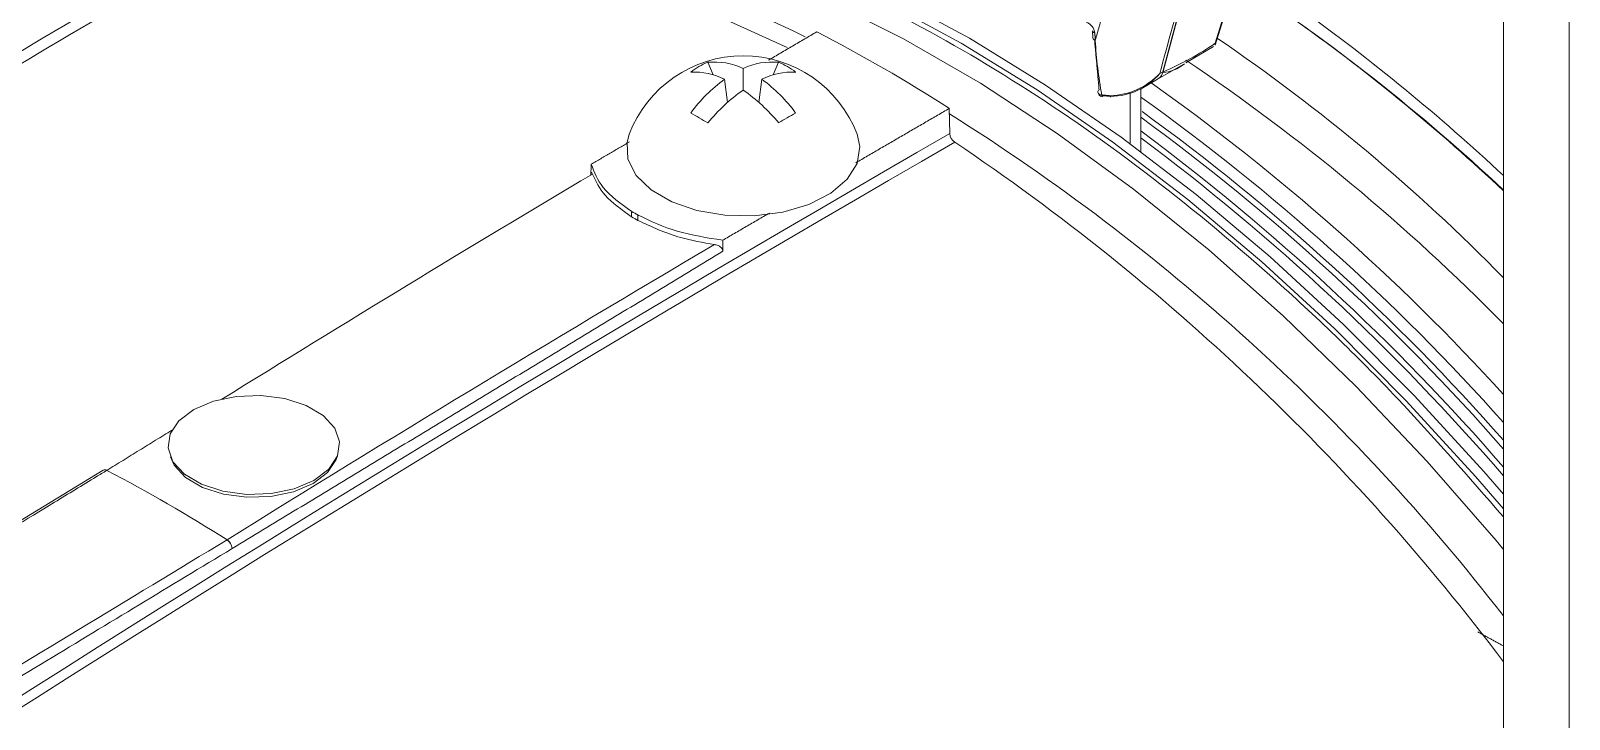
# Model space of a CAD drawing. Extents: x 8 to 113, y 2 to 87.
# Drawn here: x 17.545 to 20.657, y 10.131 to 11.524 of the extents above; entities that cross this region are included whole.
import ezdxf

# ---------------------------------------------------------------- set-up
doc = ezdxf.new("R2010")
doc.units = 0
doc.header["$MEASUREMENT"] = 0
doc.layers.add('OBJECT', color=7, linetype='CONTINUOUS')

msp = doc.modelspace()

# ---------------------------------------------------------------- linework, layer by layer
at = {"layer": 'OBJECT', "linetype": 'Continuous', "lineweight": 15}
for p, q in [((20.5244, 13.0351), (20.5244, 5.7086)), ((20.6573, 12.9584), (20.6573, 5.6319)), ((19.941, 11.4987), (20.0092, 11.7194)), ((19.9412, 11.4946), (20.011, 11.7206)), ((19.8351, 11.441), (19.8854, 11.6288)), ((19.8865, 11.6295), (19.8361, 11.4417)), ((19.6932, 11.5238), (19.6938, 11.5094)), ((19.8816, 11.4588), (19.9378, 11.4923)), ((18.9147, 11.4602), (18.9255, 11.4347)), ((19.0581, 11.4602), (19.0473, 11.4347)), ((19.8246, 11.4257), (19.878, 11.4566)), ((18.9485, 11.4258), (18.9546, 11.3788)), ((18.9864, 11.404), (18.9864, 11.4477)), ((19.0243, 11.4258), (19.0182, 11.3788)), ((19.7916, 11.4067), (19.8246, 11.4257)), ((19.8291, 11.4376), (19.8351, 11.441)), ((19.7692, 11.3978), (19.7692, 11.2952)), ((19.7905, 11.407), (19.7905, 11.2794)), ((19.4033, 11.3669), (19.4045, 11.3161))]:
    msp.add_line(p, q, dxfattribs=at)
at = {"layer": 'OBJECT', "linetype": 'Continuous', "lineweight": 15, "flags": 128}
for points in [[(20.5244, 10.5864), (20.4847, 10.6321), (20.3442, 10.7854), (20.1999, 10.9304), (20.0525, 11.0663), (19.9026, 11.1925), (19.7508, 11.3087), (19.5977, 11.4142), (19.444, 11.5087), (19.2903, 11.5917), (19.1372, 11.6629), (18.9853, 11.7221), (18.8354, 11.7689), (18.6881, 11.8031), (18.5438, 11.8248), (18.4033, 11.8336), (18.2671, 11.8297), (18.1358, 11.8129)], [(20.5244, 10.5568), (20.4677, 10.6223), (20.3272, 10.7756), (20.1829, 10.9206), (20.0356, 11.0565), (19.8856, 11.1827), (19.7338, 11.2989), (19.5807, 11.4044), (19.427, 11.4989), (19.2733, 11.5819), (19.1202, 11.6531), (18.9684, 11.7123), (18.8185, 11.7591), (18.6711, 11.7933), (18.5268, 11.815), (18.3863, 11.8238), (18.2502, 11.8199), (18.1189, 11.8031)], [(18.003, 11.7493), (18.1324, 11.7746), (18.2671, 11.7868), (18.4067, 11.7858), (18.5505, 11.7716), (18.6978, 11.7444), (18.8482, 11.7042), (19.0008, 11.6512), (19.1551, 11.5856), (19.3104, 11.5077), (19.4661, 11.4178), (19.6214, 11.3164), (19.7757, 11.2038), (19.9283, 11.0806), (20.0786, 10.9473), (20.226, 10.8044), (20.3698, 10.6525), (20.5093, 10.4924), (20.5244, 10.4744)], [(19.0755, 11.4901), (18.9595, 11.5427), (18.7965, 11.6053), (18.6358, 11.6534), (18.4782, 11.687), (18.3244, 11.7058), (18.1752, 11.7097), (18.0313, 11.6988), (17.8935, 11.673)], [(19.835, 11.4393), (19.8324, 11.4336), (19.8289, 11.4291), (19.8246, 11.4257), (19.8246, 11.4257)], [(19.7115, 11.3941), (19.7116, 11.3929), (19.7118, 11.392), (19.712, 11.3913), (19.7123, 11.391), (19.7124, 11.3909)], [(19.729, 11.3924), (19.7291, 11.3913), (19.7291, 11.3904), (19.7292, 11.3898), (19.7293, 11.3895), (19.7294, 11.3895), (19.7295, 11.3898), (19.7296, 11.3904), (19.7298, 11.3913)], [(18.7559, 11.3146), (18.7514, 11.2982), (18.7533, 11.264), (18.7698, 11.2312), (18.7999, 11.2018), (18.8418, 11.1777), (18.8927, 11.1603), (18.9495, 11.1508), (19.0086, 11.1497), (19.0663, 11.1571), (19.119, 11.1726), (19.1634, 11.1952), (19.1967, 11.2235), (19.2167, 11.2556), (19.2223, 11.2896), (19.2169, 11.3146)], [(17.9613, 10.7843), (18.0107, 10.7861), (18.059, 10.7797), (18.1021, 10.7657), (18.1367, 10.7453), (18.16, 10.7201), (18.17, 10.6921), (18.1659, 10.6637), (18.1481, 10.637), (18.118, 10.6143), (18.0781, 10.5975), (18.0316, 10.5878), (17.9822, 10.586), (17.9339, 10.5924), (17.8908, 10.6064), (17.8562, 10.6268), (17.8329, 10.652), (17.8229, 10.68), (17.827, 10.7084), (17.8448, 10.7351), (17.8748, 10.7578), (17.9148, 10.7747), (17.9613, 10.7843)], [(18.1651, 10.6617), (18.1633, 10.6565), (18.1458, 10.6302), (18.1162, 10.6079), (18.0769, 10.5913), (18.031, 10.5818), (17.9824, 10.5801), (17.9349, 10.5863), (17.8924, 10.6001), (17.8583, 10.6202), (17.8354, 10.645), (17.8278, 10.6617)], [(17.692, 10.635), (16.3872, 9.8395), (14.6975, 8.8094)], [(17.692, 10.635), (17.692, 10.635), (17.692, 10.635)]]:
    msp.add_lwpolyline(points, dxfattribs=at)
at = {"layer": 'OBJECT', "linetype": 'Continuous', "lineweight": 15}
for centre, radius, start, end in [((30.0678, -9.5999), 24.6862, 120.02847, 121.66271), ((18.2644, 9.7874), 1.9215, 63.8342, 89.7341), ((34.1757, -16.5524), 32.6068, 120.0167, 122.7167), ((34.6438, -17.3436), 33.5042, 119.99636, 122.62421), ((17.7659, 8.2535), 4.0374, 46.9034, 56.7008), ((17.6778, 8.1801), 4.1726, 46.9838, 54.2621), ((17.6575, 8.6524), 3.2275, 57.2526, 62.7528), ((19.6704, 11.5157), 0.0276, 6.8783, 69.5594), ((19.699, 11.5247), 0.00585, 187.6586, 258.5116), ((17.6978, 8.185), 4.1328, 46.8495, 54.2598), ((19.6996, 11.5103), 0.00589, 189.0365, 258.3587), ((20.7453, 11.5726), 1.0491, 183.7201, 189.7987), ((19.5996, 11.994), 0.6016, 293.1773, 304.5762), ((17.8217, 8.3829), 3.7789, 44.3407, 55.8043), ((18.9864, 11.2268), 0.2466, 20.836, 159.164), ((18.9793, 11.3086), 0.1648, 113.0749, 126.9197), ((18.928, 11.3247), 0.1361, 64.606, 95.6229), ((19.0448, 11.3247), 0.1361, 84.3772, 115.394), ((18.9935, 11.3086), 0.1648, 53.0804, 66.9249), ((19.8282, 11.5191), 0.0802, 274.8586, 309.3249), ((17.5971, 8.0593), 4.1005, 44.4481, 56.136), ((18.8865, 11.302), 0.1385, 63.4129, 92.5896), ((19.1335, 11.1728), 0.3134, 126.163, 143.8844), ((19.0863, 11.302), 0.1385, 87.4104, 116.5871), ((18.8393, 11.1728), 0.3134, 36.1156, 53.837), ((19.7239, 11.5371), 0.1448, 272.0358, 316.6002), ((19.7294, 11.5217), 0.1304, 270.1654, 319.8487), ((19.8382, 11.44), 0.00332, 161.9423, 193.1514), ((19.8108, 11.4604), 0.0321, 318.8194, 322.7892), ((19.8238, 11.4605), 0.0224, 299.9807, 303.2434), ((19.8367, 11.4415), 0.000563, 155.1135, 241.3637), ((19.2035, 11.0971), 0.3759, 125.2848, 140.2139), ((18.7693, 11.0971), 0.3759, 39.7862, 54.715), ((19.7096, 11.3999), 0.00581, 124.8421, 185.3846), ((19.7137, 11.4008), 0.01, 188.3204, 262.6212), ((19.7111, 11.4018), 0.00768, 198.0989, 273.2213), ((19.7116, 11.3929), 0.0021, 292.5713, 354.9341), ((17.2629, 7.8172), 4.4119, 42.3325, 54.7092), ((17.2091, 7.774), 4.4427, 41.7357, 54.4768), ((17.1697, 7.7415), 4.4699, 41.3674, 54.0566), ((18.256, 10.2364), 1.2832, 59.1159, 60.8895), ((19.7166, 10.2367), 1.2829, 119.1103, 120.8843), ((17.0957, 7.6835), 4.3374, 37.7698, 57.8535), ((17.1513, 7.7264), 4.4819, 41.1844, 53.9248), ((44.5637, -32.3638), 50.4075, 119.94157, 125.57754), ((44.4979, -32.2634), 50.2674, 119.93388, 125.58395), ((19.4274, 11.3174), 0.023, 183.2451, 235.5919), ((16.8365, 7.4647), 4.6199, 37.0352, 56.0811), ((17.0464, 7.6232), 4.6049, 40.9514, 53.4236), ((17.0265, 7.6071), 4.6187, 40.7697, 53.2415), ((40.3766, -25.2895), 42.4812, 120.7106, 121.89347), ((17.1542, 8.3503), 3.2257, 59.8721, 60.1333), ((17.1563, 8.3642), 3.2221, 59.872, 60.1333), ((43.5481, -30.654), 48.4646, 120.53042, 121.89335), ((17.6951, 10.629), 0.00674, 55.1989, 117.8255), ((17.6951, 10.6289), 0.00681, 55.5503, 117.4856), ((16.2341, 7.8161), 3.1763, 57.4681, 62.5373), ((17.9288, 10.4743), 0.0239, 5.1839, 55.6343), ((17.9286, 10.474), 0.0242, 6.0327, 55.7855), ((17.9451, 10.4888), 0.0143, 301.1837, 301.8942)]:
    msp.add_arc(centre, radius, start, end, dxfattribs=at)
msp.add_ellipse((21.2765, 12.2181), major_axis=(1.7697, 5.6286), ratio=0.198355, start_param=1.738224, end_param=1.771915, dxfattribs=at)
for points, knots in [([(20.5244, 10.5403), (20.4535, 10.6217), (20.303, 10.7947), (20.0583, 11.0291), (19.7969, 11.2453), (19.5306, 11.4297), (19.263, 11.5807), (18.9976, 11.6949), (18.7374, 11.7724), (18.4954, 11.8099), (18.2726, 11.8138), (18.14, 11.7907), (18.0737, 11.7791)], [0, 0, 0, 0, 0.091855, 0.195255, 0.298654, 0.402383, 0.505783, 0.609182, 0.712911, 0.816311, 0.908155, 1, 1, 1, 1]), ([(19.941, 11.4987), (19.941, 11.4987), (19.9415, 11.4972), (19.9414, 11.4961), (19.9414, 11.4951)], [0, 0, 0, 0, 0.019972, 1, 1, 1, 1]), ([(18.6782, 11.232), (18.6782, 11.2331), (18.6784, 11.2352), (18.6788, 11.237), (18.6794, 11.2376), (18.6802, 11.2368), (18.6809, 11.235), (18.6813, 11.234)], [0, 0, 0, 0, 0.172104, 0.343699, 0.527172, 0.746258, 1, 1, 1, 1]), ([(18.7608, 11.1584), (18.739, 11.174), (18.6985, 11.203), (18.6851, 11.2378), (18.6789, 11.2538)], [0, 0, 0, 0, 0.540093, 1, 1, 1, 1]), ([(18.6813, 11.234), (18.6883, 11.2194), (18.7034, 11.1879), (18.7407, 11.1617), (18.7606, 11.1476)], [0, 0, 0, 0, 0.466003, 1, 1, 1, 1]), ([(18.945, 11.1002), (18.9133, 11.1052), (18.8497, 11.115), (18.799, 11.139), (18.7736, 11.151)], [0, 0, 0, 0, 0.499339, 1, 1, 1, 1]), ([(18.7733, 11.1403), (18.801, 11.1274), (18.8476, 11.1056), (18.9049, 11.0955), (18.9282, 11.0915)], [0, 0, 0, 0, 0.593206, 1, 1, 1, 1]), ([(18.9282, 11.0915), (18.9307, 11.0909), (18.9352, 11.0899), (18.9405, 11.0867), (18.9439, 11.083), (18.9451, 11.0799), (18.9452, 11.0782), (18.9452, 11.0778)], [0, 0, 0, 0, 0.308562, 0.55172, 0.748639, 0.946745, 1, 1, 1, 1]), ([(17.699, 10.6345), (17.6919, 10.6302), (17.6566, 10.6087), (17.5085, 10.5184), (16.9158, 10.1571), (15.9529, 9.57), (15.1029, 9.0518), (14.7045, 8.8089)], [0, 0, 0, 0, 0.007069, 0.035343, 0.14844, 0.600828, 1, 1, 1, 1]), ([(14.9367, 8.6749), (14.9438, 8.6792), (14.9792, 8.7006), (15.1279, 8.7906), (15.7228, 9.1507), (16.6892, 9.7356), (17.5423, 10.252), (17.9423, 10.4941)], [0, 0, 0, 0, 0.007069, 0.035343, 0.14844, 0.600828, 1, 1, 1, 1])]:
    msp.add_open_spline(points, degree=3, knots=knots, dxfattribs=at)
for points in [[(17.7455, 11.7653), (17.1095, 11.4119)], [(19.6984, 11.5046), (19.7316, 11.617)], [(19.1351, 11.5217), (19.0376, 11.4645)], [(19.6978, 11.519), (19.6984, 11.5046)], [(19.7063, 11.4047), (19.6971, 11.5053)], [(19.7115, 11.3941), (19.729, 11.3924)], [(19.7298, 11.3913), (19.7137, 11.3927)], [(19.2142, 11.2569), (19.4033, 11.3669)], [(18.7561, 11.2991), (18.6789, 11.2538)], [(18.6789, 11.2538), (18.6782, 11.232)], [(18.7606, 11.1476), (18.7608, 11.1584)], [(18.7736, 11.151), (18.7733, 11.1403)], [(18.945, 11.1002), (19.0395, 11.1552)], [(18.9452, 11.0778), (18.945, 11.1002)], [(18.9452, 11.0778), (17.9527, 10.4766)], [(17.8308, 10.7159), (17.699, 10.6345)], [(17.9526, 10.4765), (14.947, 8.6573)], [(20.4726, 10.3076), (20.5244, 10.2793)]]:
    msp.add_open_spline(points, degree=1, dxfattribs=at)

doc.saveas('drawing.dxf')
